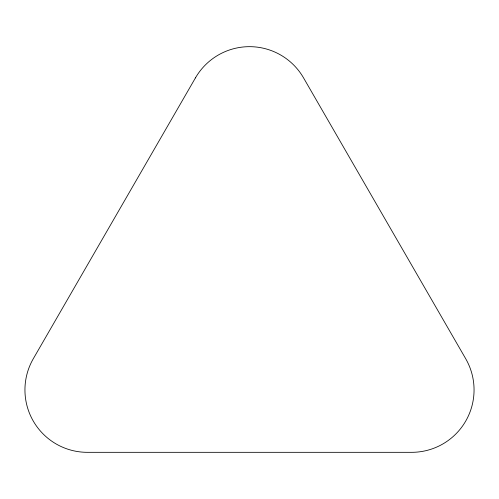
<?xml version="1.0" encoding="UTF-8"?>
<svg xmlns="http://www.w3.org/2000/svg" width="499" height="499" viewBox="0 0 499 499"><rect width="100%" height="100%" fill="white"/><g stroke="black" fill="none" stroke-linecap="round" stroke-linejoin="round"><path stroke-width="0.75" d="M195.452 77.875L33.308 358.712A62.406 62.406 0 0 0 87.356 452.325L411.644 452.325A62.406 62.406 0 0 0 465.692 358.712L303.548 77.875A62.406 62.406 0 0 0 195.452 77.875"/></g></svg>
